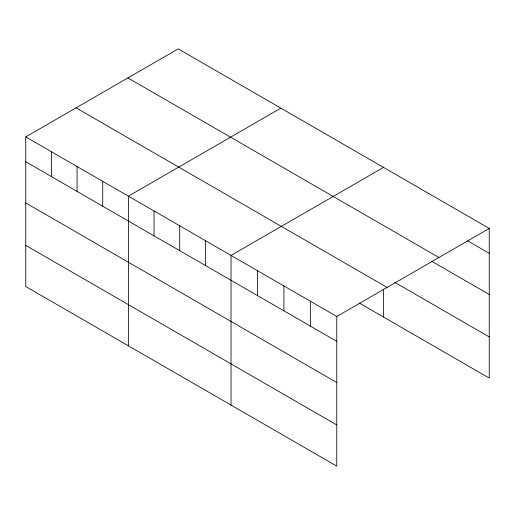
<?xml version="1.0" encoding="UTF-8"?>
<svg xmlns="http://www.w3.org/2000/svg" width="515" height="515" viewBox="0 0 515 515"><rect width="100%" height="100%" fill="white"/><g stroke="black" fill="none" stroke-linecap="round" stroke-linejoin="round"><path stroke-width="0.77" d="M25.75 136.906L336.784 316.48L336.784 466.12L25.75 286.546L25.75 136.906L178.216 48.88L489.25 228.454L489.25 378.094L359.225 303.026M280.855 108.137L128.389 196.164L128.389 345.803M383.501 167.401L231.029 255.427L231.029 405.067M336.784 316.48L489.25 228.454M467.684 240.872L489.25 253.322M127.9 77.926L438.935 257.5M431.506 261.156L489.25 294.496M394.632 282.291L489.25 336.919M76.066 107.86L387.1 287.428M25.75 161.781L336.784 341.348M25.75 202.949L336.784 382.523M25.75 245.372L336.784 424.946M383.501 289.327L383.501 317.04M310.345 301.217L310.345 326.085M283.907 285.954L283.907 310.822M257.468 270.69L257.468 295.559M205.369 240.608L205.369 265.483M179.709 225.795L179.709 250.67M154.049 210.983L154.049 235.851M102.73 181.351L102.73 206.225M77.07 166.538L77.07 191.406M51.41 151.719L51.41 176.594"/></g></svg>
